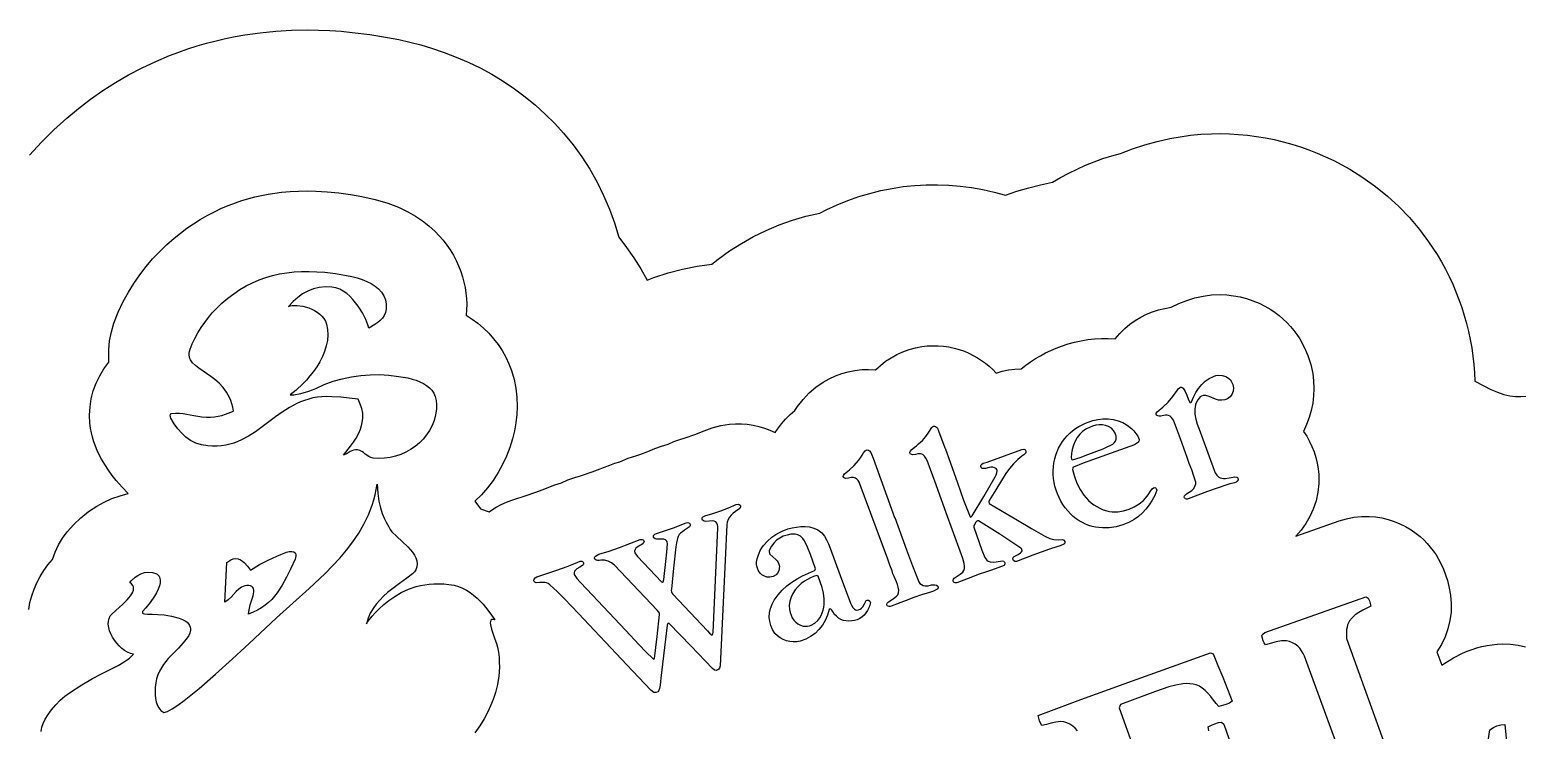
# Model space of a CAD drawing. Extents: x 0 to 500, y 0 to 300.
# Drawn here: x 72.7 to 165.5, y 256.3 to 299.8 of the extents above; entities that cross this region are included whole.
import ezdxf

# ---------------------------------------------------------------- set-up
doc = ezdxf.new("R2010")
doc.units = 0
doc.layers.add('Nível Padrão', color=18, linetype='CONTINUOUS')

msp = doc.modelspace()

# ---------------------------------------------------------------- linework, layer by layer
at = {"layer": 'Nível Padrão'}
for points in [[(72.658, 292.005), (73.39, 292.807), (74.161, 293.574), (74.968, 294.305), (75.692, 294.905), (76.439, 295.474), (77.208, 296.011), (77.999, 296.515), (78.81, 296.985), (79.641, 297.42), (80.49, 297.821), (81.356, 298.187), (81.923, 298.402), (82.495, 298.602), (83.072, 298.786), (83.654, 298.955), (84.24, 299.108), (84.83, 299.245), (85.423, 299.367), (86.02, 299.472), (86.985, 299.608), (87.953, 299.705), (88.925, 299.762), (89.898, 299.781), (90.599, 299.77), (91.299, 299.742), (91.998, 299.694), (92.695, 299.628), (93.793, 299.493), (94.885, 299.317), (95.577, 299.181), (96.264, 299.024), (96.945, 298.845), (97.621, 298.645), (98.392, 298.386), (99.151, 298.095), (99.896, 297.772), (100.628, 297.417), (101.359, 297.021), (102.07, 296.591), (102.76, 296.127), (103.428, 295.631), (104.066, 295.107), (104.678, 294.552), (105.262, 293.969), (105.817, 293.357), (106.4, 292.641), (106.941, 291.895), (107.438, 291.121), (107.891, 290.322), (108.298, 289.498), (108.659, 288.652), (108.972, 287.786), (109.236, 286.901), (109.726, 286.269), (110.185, 285.614), (110.611, 284.938), (111.004, 284.241), (111.417, 284.398), (112.298, 284.687), (113.194, 284.921), (114.102, 285.101), (115.021, 285.225), (115.408, 285.532), (116.117, 286.047), (116.853, 286.518), (117.614, 286.946), (118.397, 287.329), (119.201, 287.667), (120.024, 287.958), (120.864, 288.202), (121.718, 288.398), (122.152, 288.618), (122.804, 288.919), (123.468, 289.188), (124.141, 289.424), (124.823, 289.628), (125.512, 289.799), (126.207, 289.938), (126.908, 290.044), (127.612, 290.117), (128.318, 290.157), (129.026, 290.165), (129.735, 290.139), (130.443, 290.08), (131.148, 289.988), (131.851, 289.863), (132.549, 289.704), (133.241, 289.512), (133.961, 289.76), (134.691, 289.976), (135.429, 290.162), (136.175, 290.317), (136.672, 290.61), (137.178, 290.884), (137.695, 291.139), (138.22, 291.374), (138.754, 291.589), (139.296, 291.783), (139.845, 291.957), (140.4, 292.111), (141.145, 292.396), (141.902, 292.645), (142.67, 292.857), (143.448, 293.032), (144.089, 293.148), (144.735, 293.237), (145.384, 293.298), (146.035, 293.332), (146.599, 293.338), (147.163, 293.325), (147.724, 293.292), (148.283, 293.239), (148.839, 293.167), (149.392, 293.075), (149.941, 292.965), (150.486, 292.835), (151.026, 292.686), (151.56, 292.519), (152.089, 292.332), (152.611, 292.128), (153.126, 291.904), (153.634, 291.663), (154.134, 291.403), (154.626, 291.126), (155.439, 290.615), (156.218, 290.056), (156.96, 289.453), (157.663, 288.806), (158.325, 288.118), (158.945, 287.389), (159.52, 286.623), (160.049, 285.821), (160.313, 285.373), (160.563, 284.917), (160.797, 284.454), (161.015, 283.984), (161.218, 283.508), (161.406, 283.026), (161.577, 282.538), (161.733, 282.046), (161.873, 281.548), (161.996, 281.046), (162.103, 280.54), (162.194, 280.031), (162.269, 279.518), (162.327, 279.003), (162.368, 278.485), (162.392, 277.965), (162.941, 277.676), (163.38, 277.451), (163.796, 277.273), (164.188, 277.14), (164.559, 277.051), (164.91, 277.006), (165.241, 277.001), (165.554, 277.036)], [(72.605, 263.776), (72.683, 264.208), (72.793, 264.631), (72.935, 265.043), (73.107, 265.442), (73.309, 265.828), (73.54, 266.197), (73.799, 266.549), (74.085, 266.882), (74.248, 267.344), (74.455, 267.787), (74.704, 268.208), (74.993, 268.603), (75.401, 269.058), (75.844, 269.477), (76.321, 269.856), (76.829, 270.195), (77.293, 270.452), (77.776, 270.668), (78.275, 270.843), (78.788, 270.975), (78.4, 271.368), (78.04, 271.785), (77.792, 272.106), (77.558, 272.436), (77.336, 272.776), (77.128, 273.124), (76.985, 273.382), (76.857, 273.647), (76.744, 273.918), (76.646, 274.195), (76.563, 274.476), (76.496, 274.762), (76.444, 275.052), (76.408, 275.345), (76.385, 275.858), (76.413, 276.367), (76.491, 276.868), (76.618, 277.358), (76.791, 277.834), (77.012, 278.291), (77.277, 278.726), (77.586, 279.136), (77.572, 279.346), (77.573, 279.911), (77.628, 280.473), (77.736, 281.027), (77.896, 281.569), (78.164, 282.252), (78.48, 282.915), (78.793, 283.481), (79.134, 284.031), (79.503, 284.564), (79.897, 285.077), (80.299, 285.551), (80.723, 286.004), (81.168, 286.436), (81.634, 286.847), (82.022, 287.162), (82.423, 287.461), (82.834, 287.743), (83.257, 288.008), (83.69, 288.256), (84.133, 288.486), (84.585, 288.699), (85.047, 288.893), (85.838, 289.174), (86.645, 289.401), (87.466, 289.575), (88.297, 289.694), (88.829, 289.742), (89.363, 289.771), (89.897, 289.781), (90.431, 289.771), (91.146, 289.73), (91.859, 289.659), (92.581, 289.564), (93.298, 289.44), (94.11, 289.254), (94.908, 289.011), (95.556, 288.76), (96.181, 288.458), (96.625, 288.203), (97.049, 287.918), (97.452, 287.604), (97.832, 287.263), (98.094, 286.995), (98.34, 286.713), (98.568, 286.418), (98.778, 286.111), (98.971, 285.792), (99.145, 285.462), (99.3, 285.122), (99.435, 284.773), (99.54, 284.444), (99.628, 284.11), (99.698, 283.773), (99.75, 283.433), (99.784, 283.09), (99.799, 282.747), (99.797, 282.402), (99.776, 282.057), (100.144, 281.819), (100.496, 281.557), (100.845, 281.26), (101.171, 280.94), (101.472, 280.599), (101.748, 280.237), (101.998, 279.856), (102.22, 279.459), (102.414, 279.045), (102.578, 278.617), (102.736, 278.075), (102.848, 277.522), (102.913, 276.962), (102.931, 276.398), (102.909, 275.889), (102.854, 275.383), (102.768, 274.882), (102.65, 274.386), (102.479, 273.835), (102.271, 273.299), (102.026, 272.78), (101.747, 272.279), (101.434, 271.799), (101.088, 271.342), (100.711, 270.908), (100.303, 270.5), (100.655, 270.023), (101.188, 269.841), (101.331, 269.939), (101.633, 270.128), (101.946, 270.296), (102.271, 270.441), (102.606, 270.562), (103.497, 270.852), (104.03, 271.036), (104.551, 271.239), (104.891, 271.38), (105.278, 271.523), (105.675, 271.637), (106.088, 271.829), (106.517, 271.984), (106.87, 272.086), (107.586, 272.328), (108.69, 272.747), (108.999, 272.863), (109.315, 272.959), (109.83, 273.181), (110.364, 273.352), (110.619, 273.435), (111.053, 273.595), (111.481, 273.772), (111.887, 273.922), (112.304, 274.039), (112.658, 274.204), (113.024, 274.341), (113.359, 274.443), (113.955, 274.645), (114.538, 274.882), (115.036, 275.068), (115.573, 275.204), (116.12, 275.286), (116.486, 275.31), (116.852, 275.308), (117.216, 275.281), (117.577, 275.228), (117.933, 275.151), (118.283, 275.048), (118.626, 274.921), (118.96, 274.769), (119.098, 274.98), (119.334, 275.301), (119.593, 275.602), (119.875, 275.883), (120.179, 276.141), (120.345, 276.392), (120.683, 276.828), (121.062, 277.227), (121.479, 277.586), (121.931, 277.902), (122.302, 278.113), (122.687, 278.291), (123.084, 278.438), (123.491, 278.551), (123.906, 278.631), (124.326, 278.677), (124.751, 278.689), (125.177, 278.665), (125.481, 278.943), (125.805, 279.194), (126.147, 279.418), (126.504, 279.615), (126.876, 279.783), (127.261, 279.922), (127.656, 280.031), (128.06, 280.108), (128.395, 280.148), (128.73, 280.165), (129.065, 280.161), (129.399, 280.135), (129.73, 280.088), (130.058, 280.019), (130.382, 279.929), (130.7, 279.818), (130.978, 279.7), (131.249, 279.566), (131.511, 279.417), (131.763, 279.254), (132.006, 279.076), (132.238, 278.884), (132.46, 278.679), (132.669, 278.461), (133.051, 278.573), (133.44, 278.656), (133.834, 278.71), (134.232, 278.734), (134.516, 278.956), (134.81, 279.165), (135.111, 279.361), (135.421, 279.544), (135.738, 279.714), (136.062, 279.87), (136.393, 280.012), (136.73, 280.14), (137.132, 280.274), (137.539, 280.386), (137.952, 280.476), (138.368, 280.544), (138.787, 280.59), (139.208, 280.614), (139.631, 280.616), (140.054, 280.595), (140.348, 280.931), (140.669, 281.241), (140.979, 281.499), (141.306, 281.731), (141.649, 281.937), (142.006, 282.115), (142.376, 282.267), (142.756, 282.39), (143.146, 282.484), (143.544, 282.548), (144.015, 282.781), (144.502, 282.976), (145.003, 283.131), (145.516, 283.247), (146.049, 283.32), (146.587, 283.338), (147.002, 283.318), (147.413, 283.269), (147.819, 283.192), (148.218, 283.088), (148.609, 282.957), (148.991, 282.799), (149.362, 282.615), (149.721, 282.406), (149.99, 282.226), (150.248, 282.031), (150.494, 281.822), (150.728, 281.6), (150.948, 281.366), (151.156, 281.118), (151.349, 280.859), (151.527, 280.589), (151.803, 280.081), (152.029, 279.55), (152.203, 278.999), (152.323, 278.433), (152.38, 277.972), (152.399, 277.509), (152.382, 277.048), (152.328, 276.591), (152.237, 276.139), (152.111, 275.695), (151.949, 275.261), (151.752, 274.84), (151.95, 274.538), (152.126, 274.224), (152.28, 273.899), (152.41, 273.565), (152.517, 273.223), (152.601, 272.873), (152.66, 272.518), (152.695, 272.158), (152.699, 271.611), (152.644, 271.067), (152.531, 270.533), (152.36, 270.013), (152.153, 269.556), (151.904, 269.121), (151.614, 268.712), (151.287, 268.331), (153.964, 269.278), (154.421, 269.416), (154.888, 269.509), (155.361, 269.557), (155.839, 269.56), (156.233, 269.527), (156.622, 269.465), (157.004, 269.373), (157.378, 269.253), (157.741, 269.105), (158.093, 268.93), (158.431, 268.728), (158.755, 268.5), (158.991, 268.307), (159.216, 268.103), (159.428, 267.886), (159.627, 267.658), (159.812, 267.418), (159.984, 267.168), (160.142, 266.909), (160.285, 266.64), (160.442, 266.292), (160.577, 265.936), (160.688, 265.571), (160.775, 265.2), (160.877, 264.673), (160.922, 264.143), (160.911, 263.614), (160.844, 263.09), (160.722, 262.577), (160.546, 262.078), (160.317, 261.598), (160.036, 261.141), (160.334, 260.312), (160.531, 260.452), (161.063, 260.782), (161.621, 261.065), (161.917, 261.192), (162.218, 261.303), (162.524, 261.398), (162.834, 261.478), (163.148, 261.542), (163.464, 261.59), (163.784, 261.622), (164.105, 261.637), (164.595, 261.627), (165.073, 261.571), (165.537, 261.47)], [(73.388, 256.199), (73.429, 256.477), (73.497, 256.702), (73.626, 256.966), (73.807, 257.254), (74.028, 257.554), (74.281, 257.853), (74.556, 258.138), (74.842, 258.395), (75.13, 258.61), (75.894, 259.095), (76.574, 259.485), (77.176, 259.802), (77.702, 260.066), (78.155, 260.298), (78.539, 260.52), (78.857, 260.751), (78.993, 260.876), (79.114, 261.012), (78.929, 261.054), (78.744, 261.129), (78.563, 261.234), (78.388, 261.363), (78.222, 261.515), (78.068, 261.684), (77.929, 261.867), (77.806, 262.061), (77.704, 262.26), (77.625, 262.463), (77.571, 262.663), (77.546, 262.859), (77.551, 263.046), (77.591, 263.219), (77.667, 263.376), (77.783, 263.513), (78.443, 264.114), (78.718, 264.383), (78.933, 264.632), (79.014, 264.75), (79.074, 264.863), (79.111, 264.972), (79.122, 265.076), (79.107, 265.177), (79.062, 265.273), (78.986, 265.365), (78.877, 265.454), (78.969, 265.555), (79.217, 265.779), (79.386, 265.898), (79.577, 266.002), (79.786, 266.076), (80.007, 266.103), (80.29, 266.081), (80.502, 266.015), (80.583, 265.969), (80.648, 265.913), (80.699, 265.85), (80.736, 265.78), (80.772, 265.619), (80.763, 265.439), (80.716, 265.242), (80.638, 265.035), (80.534, 264.823), (80.413, 264.612), (80.141, 264.211), (79.877, 263.876), (79.674, 263.65), (79.664, 263.597), (79.68, 263.558), (79.722, 263.53), (79.788, 263.512), (79.988, 263.494), (80.267, 263.489), (80.615, 263.477), (81.019, 263.444), (81.47, 263.372), (81.955, 263.243), (82.153, 263.167), (82.312, 263.082), (82.435, 262.989), (82.526, 262.892), (82.588, 262.791), (82.626, 262.688), (82.642, 262.587), (82.641, 262.488), (82.602, 262.305), (82.538, 262.155), (82.451, 262.017), (82.203, 261.7), (81.908, 261.387), (81.589, 261.067), (81.27, 260.727), (80.974, 260.356), (80.843, 260.155), (80.726, 259.943), (80.627, 259.717), (80.549, 259.476), (80.495, 259.218), (80.467, 258.943), (80.461, 258.484), (80.48, 258.26), (80.519, 258.046), (80.585, 257.847), (80.683, 257.665), (80.817, 257.506), (80.993, 257.374), (81.222, 257.452), (81.516, 257.611), (81.867, 257.842), (82.268, 258.136), (83.185, 258.876), (84.202, 259.759), (85.256, 260.711), (86.283, 261.662), (87.999, 263.265), (89.01, 264.179), (90.023, 265.088), (91.006, 266.012), (91.475, 266.487), (91.923, 266.972), (92.346, 267.472), (92.739, 267.988), (93.099, 268.523), (93.421, 269.08), (93.701, 269.66), (93.934, 270.267), (94.032, 270.582), (94.116, 270.904), (94.187, 271.233), (94.243, 271.571), (94.274, 271), (94.345, 270.506), (94.443, 270.086), (94.559, 269.734), (94.679, 269.445), (94.794, 269.213), (94.961, 268.904), (95.047, 268.758), (95.161, 268.61), (95.454, 268.307), (95.793, 267.993), (96.136, 267.668), (96.294, 267.5), (96.436, 267.33), (96.556, 267.156), (96.649, 266.979), (96.709, 266.799), (96.731, 266.615), (96.709, 266.427), (96.637, 266.236), (96.555, 266.117), (96.431, 265.992), (96.082, 265.715), (95.636, 265.397), (95.14, 265.029), (94.887, 264.825), (94.639, 264.604), (94.402, 264.367), (94.182, 264.112), (93.984, 263.838), (93.814, 263.544), (93.678, 263.23), (93.583, 262.893), (93.671, 263.024), (93.932, 263.363), (94.127, 263.585), (94.365, 263.83), (94.645, 264.086), (94.967, 264.344), (95.331, 264.595), (95.736, 264.827), (96.182, 265.032), (96.669, 265.198), (96.928, 265.264), (97.196, 265.316), (97.475, 265.354), (97.764, 265.376), (98.062, 265.382), (98.371, 265.369), (98.69, 265.336), (99.018, 265.283), (99.28, 265.215), (99.533, 265.114), (99.777, 264.986), (100.01, 264.835), (100.231, 264.667), (100.439, 264.486), (100.812, 264.108), (101.118, 263.743), (101.349, 263.431), (101.545, 263.132), (101.432, 263.158), (101.35, 263.148), (101.297, 263.106), (101.268, 263.037), (101.261, 262.944), (101.272, 262.831), (101.338, 262.56), (101.555, 261.946), (101.656, 261.664), (101.72, 261.44), (101.772, 261.119), (101.807, 260.806), (101.825, 260.502), (101.828, 260.207), (101.792, 259.644), (101.709, 259.118), (101.59, 258.633), (101.444, 258.188), (101.282, 257.785), (101.115, 257.426), (100.88, 256.989), (100.607, 256.549), (100.303, 256.11)], [(154.687, 253.018), (151.81, 260.871), (151.734, 261.051), (151.639, 261.218), (151.524, 261.369), (151.391, 261.503), (151.241, 261.619), (151.073, 261.715), (150.889, 261.788), (150.69, 261.837), (150.538, 261.84), (150.381, 261.828), (150.059, 261.769), (149.404, 261.593), (149.348, 261.641), (149.305, 261.7), (149.247, 261.841), (149.162, 262.145), (149.186, 262.204), (149.236, 262.253), (149.35, 262.342), (155.632, 264.565), (155.632, 264.565), (155.709, 264.534), (155.769, 264.477), (155.813, 264.403), (155.846, 264.316), (155.925, 263.987), (155.427, 263.739), (155.188, 263.602), (154.966, 263.448), (154.771, 263.271), (154.611, 263.065), (154.546, 262.95), (154.494, 262.824), (154.454, 262.689), (154.429, 262.542), (154.42, 261.983), (157.979, 252.104)], [(137.72, 256.251), (137.581, 256.404), (137.424, 256.54), (137.25, 256.654), (137.063, 256.742), (136.864, 256.8), (136.656, 256.823), (136.37, 256.789), (136.086, 256.72), (135.798, 256.639), (135.499, 256.575), (135.423, 256.716), (135.361, 256.869), (135.313, 257.029), (135.282, 257.186), (137.924, 258.181), (140.62, 259.163), (145.979, 261.085), (146.138, 261.017), (146.138, 261.017), (146.442, 260.307), (146.736, 259.572), (147.32, 258.093), (147.241, 258.026), (147.149, 257.97), (146.938, 257.883), (146.497, 257.75), (146.323, 257.935), (146.161, 258.15), (145.996, 258.372), (145.813, 258.576), (145.647, 258.756), (145.471, 258.9), (145.286, 259.011), (145.093, 259.092), (144.894, 259.144), (144.688, 259.171), (144.478, 259.177), (144.265, 259.163), (143.831, 259.088), (143.396, 258.969), (142.554, 258.691), (140.398, 257.874), (140.302, 257.661), (141.903, 253.219)], [(145.885, 256.237), (145.836, 256.481), (146.037, 256.585), (146.253, 256.682), (146.469, 256.754), (146.672, 256.784), (146.803, 256.66), (148.452, 251.971)], [(163.221, 255.622), (163.331, 256.31), (163.542, 256.439), (163.763, 256.545), (163.997, 256.615), (164.246, 256.639), (164.45, 254.506)]]:
    msp.add_lwpolyline(points, dxfattribs=at)
for points in [[(90.989, 284.725), (91.652, 284.647), (92.33, 284.535), (92.665, 284.462), (92.991, 284.376), (93.303, 284.276), (93.598, 284.159), (93.87, 284.023), (94.116, 283.869), (94.331, 283.693), (94.511, 283.494), (94.651, 283.271), (94.748, 283.021), (94.795, 282.744), (94.79, 282.438), (94.748, 282.221), (94.672, 282.033), (94.566, 281.871), (94.433, 281.728), (94.278, 281.599), (94.103, 281.479), (93.713, 281.245), (93.663, 281.465), (93.534, 281.795), (93.332, 282.196), (93.063, 282.624), (92.905, 282.837), (92.732, 283.04), (92.546, 283.231), (92.347, 283.403), (92.136, 283.551), (91.913, 283.67), (91.68, 283.755), (91.436, 283.802), (91.028, 283.817), (90.643, 283.78), (90.28, 283.694), (89.937, 283.561), (89.613, 283.384), (89.306, 283.164), (89.015, 282.905), (88.739, 282.609), (88.842, 282.645), (88.967, 282.668), (89.271, 282.671), (89.621, 282.618), (89.991, 282.508), (90.174, 282.433), (90.351, 282.343), (90.518, 282.24), (90.673, 282.122), (90.811, 281.99), (90.929, 281.844), (91.023, 281.684), (91.091, 281.51), (91.161, 281.172), (91.179, 280.831), (91.151, 280.489), (91.081, 280.149), (90.974, 279.814), (90.836, 279.485), (90.672, 279.166), (90.486, 278.858), (90.283, 278.565), (90.07, 278.289), (89.851, 278.031), (89.63, 277.796), (89.206, 277.4), (88.838, 277.12), (88.919, 277.105), (89.067, 277.115), (89.496, 277.198), (89.996, 277.34), (90.231, 277.424), (90.434, 277.513), (90.955, 277.752), (91.501, 277.953), (92.065, 278.115), (92.642, 278.237), (93.226, 278.32), (93.812, 278.364), (94.394, 278.367), (94.966, 278.329), (95.567, 278.259), (96.137, 278.159), (96.405, 278.095), (96.659, 278.018), (96.896, 277.927), (97.114, 277.821), (97.311, 277.698), (97.486, 277.556), (97.634, 277.393), (97.755, 277.209), (97.847, 277), (97.906, 276.766), (97.931, 276.504), (97.919, 276.214), (97.864, 275.863), (97.774, 275.527), (97.649, 275.208), (97.493, 274.907), (97.308, 274.625), (97.096, 274.364), (96.859, 274.125), (96.599, 273.909), (96.32, 273.718), (96.022, 273.553), (95.709, 273.414), (95.383, 273.305), (95.045, 273.225), (94.699, 273.177), (94.346, 273.161), (93.989, 273.179), (93.842, 273.213), (93.717, 273.273), (93.5, 273.436), (93.396, 273.523), (93.284, 273.6), (93.159, 273.659), (93.012, 273.691), (92.886, 273.692), (92.774, 273.672), (92.67, 273.635), (92.572, 273.586), (92.377, 273.47), (92.159, 273.362), (92.579, 273.915), (92.767, 274.171), (92.935, 274.426), (93.081, 274.692), (93.2, 274.977), (93.289, 275.291), (93.345, 275.645), (93.353, 275.815), (93.345, 275.971), (93.289, 276.257), (93.187, 276.536), (93.053, 276.838), (92.512, 276.905), (91.986, 276.958), (91.424, 276.996), (91.113, 277.006), (90.815, 276.995), (90.529, 276.965), (90.253, 276.916), (89.988, 276.851), (89.733, 276.77), (89.486, 276.675), (89.246, 276.568), (88.788, 276.322), (88.35, 276.042), (87.928, 275.741), (87.514, 275.43), (87.101, 275.12), (86.684, 274.822), (86.257, 274.548), (85.811, 274.31), (85.58, 274.207), (85.342, 274.118), (85.096, 274.043), (84.842, 273.984), (84.578, 273.942), (84.305, 273.919), (84.021, 273.916), (83.725, 273.935), (83.328, 274.002), (82.973, 274.117), (82.654, 274.278), (82.367, 274.482), (82.106, 274.725), (81.867, 275.006), (81.644, 275.32), (81.433, 275.666), (81.399, 275.745), (81.386, 275.809), (81.401, 275.898), (81.439, 275.944), (81.461, 275.957), (81.722, 275.98), (81.961, 275.977), (82.186, 275.955), (82.404, 275.919), (82.851, 275.828), (83.362, 275.752), (83.636, 275.732), (83.891, 275.731), (84.133, 275.748), (84.366, 275.784), (84.595, 275.837), (84.826, 275.909), (85.312, 276.107), (85.272, 276.337), (85.218, 276.551), (85.151, 276.752), (85.073, 276.94), (84.888, 277.279), (84.671, 277.574), (84.429, 277.832), (84.172, 278.058), (83.909, 278.259), (83.646, 278.441), (83.161, 278.772), (82.954, 278.933), (82.783, 279.1), (82.656, 279.278), (82.612, 279.373), (82.581, 279.473), (82.567, 279.58), (82.568, 279.693), (82.587, 279.813), (82.624, 279.942), (82.759, 280.28), (82.922, 280.62), (83.108, 280.957), (83.314, 281.287), (83.535, 281.606), (83.767, 281.911), (84.006, 282.196), (84.249, 282.459), (84.601, 282.8), (84.962, 283.111), (85.332, 283.394), (85.712, 283.649), (86.101, 283.876), (86.499, 284.077), (86.906, 284.251), (87.323, 284.4), (87.749, 284.523), (88.184, 284.622), (88.628, 284.696), (89.082, 284.747), (89.545, 284.775), (90.017, 284.78), (90.498, 284.763), (90.989, 284.725)], [(144.282, 277.526), (144.353, 277.431), (144.411, 277.327), (144.502, 277.097), (144.588, 276.86), (144.697, 276.637), (144.725, 276.63), (144.745, 276.646), (144.789, 276.688), (144.925, 276.972), (145.076, 277.248), (145.244, 277.51), (145.434, 277.749), (145.649, 277.958), (145.891, 278.131), (146.164, 278.26), (146.313, 278.306), (146.471, 278.338), (146.697, 278.319), (146.924, 278.247), (147.029, 278.192), (147.124, 278.127), (147.205, 278.051), (147.27, 277.966), (147.357, 277.761), (147.397, 277.548), (147.383, 277.337), (147.355, 277.235), (147.311, 277.137), (147.191, 276.984), (147.037, 276.873), (146.861, 276.805), (146.676, 276.782), (146.581, 276.777), (146.484, 276.788), (146.286, 276.846), (145.888, 277.009), (145.696, 277.063), (145.604, 277.072), (145.515, 277.064), (145.429, 277.037), (145.347, 276.986), (145.269, 276.91), (145.197, 276.804), (145.116, 276.658), (145.057, 276.511), (145.019, 276.362), (144.999, 276.212), (144.996, 276.06), (145.007, 275.907), (145.066, 275.6), (145.159, 275.29), (145.272, 274.98), (145.494, 274.367), (146.199, 272.435), (146.279, 272.273), (146.373, 272.118), (146.432, 272.051), (146.5, 271.996), (146.581, 271.954), (146.676, 271.93), (146.79, 271.917), (146.906, 271.92), (147.141, 271.959), (147.378, 272.001), (147.495, 272.009), (147.612, 272.003), (147.652, 271.975), (147.682, 271.934), (147.704, 271.836), (147.643, 271.755), (147.566, 271.696), (147.478, 271.654), (147.382, 271.624), (147.181, 271.579), (146.994, 271.515), (146.384, 271.315), (145.785, 271.099), (144.601, 270.647), (144.539, 270.629), (144.481, 270.627), (144.429, 270.646), (144.383, 270.691), (144.357, 270.724), (144.348, 270.76), (144.359, 270.836), (144.419, 270.907), (144.491, 270.968), (144.654, 271.068), (144.817, 271.168), (144.89, 271.227), (144.951, 271.297), (145.036, 271.483), (145.064, 271.577), (145.06, 271.678), (144.952, 272.069), (144.811, 272.458), (144.661, 272.844), (144.53, 273.225), (144.11, 274.389), (143.673, 275.534), (143.551, 275.711), (143.475, 275.781), (143.38, 275.833), (143.286, 275.859), (143.188, 275.859), (142.988, 275.816), (142.89, 275.794), (142.796, 275.786), (142.707, 275.801), (142.626, 275.85), (142.607, 275.91), (142.61, 275.965), (142.658, 276.064), (143.016, 276.342), (143.346, 276.653), (143.643, 277.001), (143.9, 277.389), (143.967, 277.48), (144.061, 277.557), (144.115, 277.579), (144.171, 277.584), (144.227, 277.568), (144.282, 277.526)], [(128.899, 275.154), (128.967, 275.101), (129.021, 275.032), (129.096, 274.871), (129.481, 273.815), (129.498, 273.807), (130.264, 271.64), (130.653, 270.572), (131.056, 269.528), (131.094, 269.523), (131.124, 269.539), (131.176, 269.592), (131.898, 270.797), (132.617, 272.024), (132.668, 272.149), (132.712, 272.277), (132.724, 272.404), (132.71, 272.467), (132.681, 272.529), (132.574, 272.587), (132.464, 272.611), (132.351, 272.61), (132.238, 272.592), (132.012, 272.546), (131.901, 272.535), (131.793, 272.546), (131.731, 272.609), (131.715, 272.653), (131.719, 272.704), (131.743, 272.757), (131.778, 272.8), (131.875, 272.862), (132.112, 272.939), (133.19, 273.315), (134.275, 273.726), (134.393, 273.733), (134.449, 273.714), (134.497, 273.67), (134.523, 273.59), (134.514, 273.503), (134.398, 273.392), (134.272, 273.293), (134.144, 273.197), (134.024, 273.093), (133.751, 272.827), (133.503, 272.535), (133.273, 272.222), (133.058, 271.895), (132.65, 271.217), (132.238, 270.55), (132.218, 270.504), (132.216, 270.456), (132.244, 270.365), (133.986, 269.327), (134.856, 268.812), (135.737, 268.305), (135.999, 268.19), (136.26, 268.121), (136.52, 268.099), (136.782, 268.126), (136.875, 268.084), (136.931, 268.01), (136.94, 267.958), (136.931, 267.907), (136.874, 267.831), (136.655, 267.74), (136.434, 267.667), (135.976, 267.518), (134.944, 267.148), (133.941, 266.762), (133.888, 266.756), (133.837, 266.766), (133.749, 266.822), (133.72, 266.865), (133.711, 266.91), (133.731, 267.001), (133.794, 267.065), (133.869, 267.116), (134.034, 267.198), (134.186, 267.29), (134.246, 267.353), (134.288, 267.433), (134.269, 267.525), (134.213, 267.595), (132.903, 268.45), (131.577, 269.289), (131.521, 269.284), (131.474, 269.262), (131.399, 269.177), (131.293, 268.963), (131.289, 268.886), (131.62, 267.937), (131.786, 267.473), (131.972, 267.014), (132.029, 266.927), (132.095, 266.845), (132.18, 266.778), (132.291, 266.736), (132.481, 266.722), (132.675, 266.74), (133.057, 266.805), (133.14, 266.772), (133.175, 266.746), (133.197, 266.711), (133.214, 266.661), (133.211, 266.607), (133.163, 266.514), (132.78, 266.36), (132.392, 266.229), (132.004, 266.104), (131.622, 265.966), (130.927, 265.711), (130.235, 265.432), (130.12, 265.43), (130.064, 265.449), (130.015, 265.488), (129.993, 265.549), (129.993, 265.609), (130.013, 265.667), (130.056, 265.723), (130.244, 265.85), (130.435, 265.964), (130.523, 266.029), (130.6, 266.106), (130.662, 266.2), (130.707, 266.317), (130.705, 266.477), (130.684, 266.63), (130.603, 266.946), (130.045, 268.47), (129.495, 270.002), (128.944, 271.53), (128.381, 273.042), (128.314, 273.182), (128.229, 273.308), (128.118, 273.403), (128.05, 273.434), (127.972, 273.452), (127.812, 273.445), (127.656, 273.409), (127.505, 273.39), (127.431, 273.4), (127.358, 273.431), (127.321, 273.502), (127.317, 273.547), (127.328, 273.593), (127.442, 273.725), (127.579, 273.832), (127.722, 273.937), (127.856, 274.059), (128.091, 274.278), (128.299, 274.529), (128.49, 274.803), (128.675, 275.089), (128.716, 275.129), (128.774, 275.157), (128.838, 275.166), (128.899, 275.154)], [(141.067, 275.025), (141.218, 274.878), (141.353, 274.718), (141.465, 274.541), (141.546, 274.346), (141.546, 274.286), (141.527, 274.225), (141.495, 274.171), (141.452, 274.128), (141.264, 274.008), (138.069, 272.862), (137.471, 272.622), (137.441, 272.595), (137.423, 272.559), (137.413, 272.482), (137.53, 272.043), (137.687, 271.623), (137.884, 271.231), (138.124, 270.873), (138.261, 270.708), (138.409, 270.555), (138.568, 270.413), (138.739, 270.283), (138.922, 270.167), (139.117, 270.066), (139.325, 269.979), (139.545, 269.908), (139.712, 269.871), (139.883, 269.849), (140.232, 269.848), (140.581, 269.9), (140.924, 270.002), (141.25, 270.148), (141.55, 270.334), (141.817, 270.556), (142.04, 270.81), (142.146, 270.958), (142.244, 271.125), (142.361, 271.274), (142.434, 271.329), (142.521, 271.366), (142.569, 271.338), (142.606, 271.296), (142.649, 271.191), (142.517, 270.867), (142.36, 270.563), (142.178, 270.28), (141.973, 270.019), (141.747, 269.781), (141.5, 269.565), (141.234, 269.374), (140.95, 269.207), (140.537, 269.038), (140.116, 268.92), (139.69, 268.856), (139.264, 268.847), (139.052, 268.864), (138.842, 268.897), (138.634, 268.944), (138.429, 269.006), (138.227, 269.085), (138.029, 269.179), (137.835, 269.29), (137.646, 269.417), (137.459, 269.563), (137.282, 269.725), (137.116, 269.902), (136.962, 270.092), (136.821, 270.295), (136.692, 270.508), (136.577, 270.73), (136.476, 270.959), (136.39, 271.195), (136.319, 271.435), (136.265, 271.677), (136.227, 271.922), (136.207, 272.166), (136.205, 272.409), (136.222, 272.649), (136.258, 272.884), (136.307, 273.127), (136.373, 273.362), (136.454, 273.587), (136.55, 273.803), (136.661, 274.009), (136.786, 274.205), (136.925, 274.39), (137.076, 274.564), (137.239, 274.727), (137.415, 274.878), (137.601, 275.017), (137.798, 275.144), (138.006, 275.257), (138.222, 275.358), (138.448, 275.444), (138.682, 275.517), (138.989, 275.582), (139.303, 275.615), (139.618, 275.613), (139.931, 275.576), (140.237, 275.5), (140.531, 275.385), (140.809, 275.227), (141.067, 275.025)], [(138.28, 274.999), (138.06, 274.858), (137.867, 274.678), (137.703, 274.468), (137.569, 274.234), (137.464, 273.985), (137.39, 273.726), (137.346, 273.466), (137.333, 273.213), (137.351, 273.127), (137.377, 273.09), (137.417, 273.071), (137.89, 273.23), (138.367, 273.406), (139.321, 273.768), (139.559, 273.874), (139.8, 273.984), (139.909, 274.051), (140.004, 274.133), (140.08, 274.232), (140.131, 274.354), (140.117, 274.547), (140.06, 274.737), (139.964, 274.907), (139.834, 275.042), (139.654, 275.15), (139.463, 275.218), (139.264, 275.25), (139.062, 275.25), (138.859, 275.222), (138.659, 275.168), (138.465, 275.093), (138.28, 274.999)], [(124.815, 273.636), (124.884, 273.537), (124.94, 273.421), (125.044, 273.174), (126.364, 269.498), (126.386, 269.489), (127.1, 267.493), (127.475, 266.492), (127.867, 265.501), (127.931, 265.4), (128.028, 265.324), (128.142, 265.274), (128.256, 265.253), (128.357, 265.245), (128.46, 265.256), (128.667, 265.302), (128.769, 265.319), (128.868, 265.319), (128.963, 265.294), (129.053, 265.236), (129.07, 265.176), (129.062, 265.121), (129.016, 265.035), (128.782, 264.921), (128.532, 264.829), (128.04, 264.68), (127.56, 264.516), (127.091, 264.337), (126.159, 263.979), (126.093, 263.963), (126.025, 263.962), (125.962, 263.978), (125.913, 264.013), (125.882, 264.093), (125.896, 264.18), (125.983, 264.258), (126.081, 264.327), (126.289, 264.454), (126.389, 264.523), (126.48, 264.603), (126.557, 264.698), (126.615, 264.813), (126.619, 264.987), (126.593, 265.16), (126.544, 265.33), (126.48, 265.499), (126.333, 265.834), (126.265, 266.003), (126.211, 266.172), (126.079, 266.535), (125.943, 266.912), (124.158, 271.691), (124.095, 271.792), (124.024, 271.88), (123.936, 271.943), (123.82, 271.973), (123.742, 271.98), (123.663, 271.971), (123.502, 271.932), (123.345, 271.914), (123.27, 271.932), (123.199, 271.977), (123.182, 272.035), (123.191, 272.093), (123.257, 272.2), (123.563, 272.45), (123.857, 272.725), (124.123, 273.031), (124.243, 273.198), (124.351, 273.375), (124.427, 273.505), (124.532, 273.627), (124.594, 273.669), (124.662, 273.689), (124.736, 273.68), (124.815, 273.636)], [(106.657, 266.702), (106.845, 266.775), (106.939, 266.783), (106.982, 266.764), (107.021, 266.723), (107.048, 266.669), (107.048, 266.612), (107.027, 266.559), (106.991, 266.514), (106.82, 266.404), (106.638, 266.295), (106.56, 266.23), (106.5, 266.154), (106.466, 266.062), (106.464, 265.95), (106.637, 265.703), (106.84, 265.476), (107.262, 265.043), (109.656, 262.505), (110.5, 261.593), (110.928, 261.143), (111.368, 260.705), (111.412, 260.697), (111.451, 260.734), (111.625, 262.095), (111.775, 263.462), (111.761, 263.546), (111.723, 263.616), (111.616, 263.731), (108.967, 266.536), (108.791, 266.68), (108.58, 266.784), (108.352, 266.842), (108.123, 266.847), (108.025, 266.828), (107.93, 266.824), (107.841, 266.845), (107.76, 266.903), (107.733, 266.949), (107.73, 267.001), (107.749, 267.052), (107.786, 267.096), (107.993, 267.206), (108.642, 267.402), (109.292, 267.628), (110.579, 268.117), (110.639, 268.136), (110.699, 268.131), (110.753, 268.107), (110.798, 268.066), (110.813, 268.019), (110.807, 267.971), (110.754, 267.882), (110.675, 267.82), (110.581, 267.765), (110.388, 267.652), (110.308, 267.586), (110.25, 267.507), (110.225, 267.411), (110.241, 267.292), (110.4, 267.07), (111.9, 265.505), (111.951, 265.478), (111.979, 265.478), (111.999, 265.497), (112.041, 265.634), (112.17, 266.768), (112.229, 267.331), (112.259, 267.887), (112.245, 267.959), (112.218, 268.017), (112.133, 268.109), (112.046, 268.14), (111.956, 268.152), (111.772, 268.148), (111.592, 268.152), (111.505, 268.174), (111.424, 268.22), (111.399, 268.248), (111.387, 268.284), (111.402, 268.365), (111.484, 268.451), (111.592, 268.502), (111.84, 268.574), (112.644, 268.85), (113.424, 269.165), (113.535, 269.175), (113.634, 269.134), (113.664, 269.067), (113.674, 268.994), (113.632, 268.923), (113.579, 268.867), (113.451, 268.781), (113.313, 268.706), (113.189, 268.613), (113.082, 268.53), (112.999, 268.429), (112.934, 268.314), (112.886, 268.188), (112.824, 267.922), (112.789, 267.664), (112.648, 266.354), (112.505, 265.043), (112.502, 264.965), (112.513, 264.883), (112.544, 264.804), (112.597, 264.736), (114.751, 262.449), (114.875, 262.316), (115.032, 262.193), (115.069, 262.22), (115.086, 262.259), (115.102, 262.342), (115.391, 268.843), (115.384, 268.941), (115.362, 269.046), (115.323, 269.142), (115.267, 269.216), (115.169, 269.267), (115.066, 269.286), (114.853, 269.272), (114.639, 269.255), (114.537, 269.271), (114.44, 269.318), (114.419, 269.368), (114.413, 269.419), (114.423, 269.466), (114.448, 269.506), (114.589, 269.592), (115.084, 269.745), (115.577, 269.914), (116.063, 270.099), (116.532, 270.297), (116.661, 270.312), (116.722, 270.298), (116.778, 270.259), (116.797, 270.204), (116.795, 270.151), (116.761, 270.053), (116.478, 269.861), (116.343, 269.754), (116.22, 269.637), (116.114, 269.509), (116.03, 269.366), (115.975, 269.208), (115.954, 269.032), (115.838, 266.847), (115.737, 264.654), (115.538, 260.286), (115.489, 260.131), (115.447, 260.067), (115.386, 260.024), (115.336, 260.004), (115.287, 259.998), (115.187, 260.017), (115.062, 260.11), (113.72, 261.516), (112.379, 262.919), (112.326, 262.933), (112.287, 262.915), (112.246, 262.812), (111.862, 259.521), (111.835, 259.308), (111.817, 259.084), (111.776, 258.864), (111.736, 258.759), (111.678, 258.661), (111.552, 258.625), (111.424, 258.631), (111.235, 258.764), (109.744, 260.345), (106.74, 263.522), (105.87, 264.441), (105.425, 264.891), (104.953, 265.321), (104.855, 265.384), (104.755, 265.426), (104.653, 265.45), (104.549, 265.459), (104.337, 265.452), (104.122, 265.437), (104.024, 265.477), (103.987, 265.513), (103.964, 265.569), (103.985, 265.661), (104.043, 265.736), (104.144, 265.804), (105.402, 266.218), (106.039, 266.449), (106.657, 266.702)], [(121.838, 268.548), (122.004, 268.344), (122.138, 268.11), (122.252, 267.856), (122.359, 267.591), (122.986, 265.882), (123.632, 264.176), (123.694, 264.042), (123.77, 263.912), (123.874, 263.805), (123.941, 263.768), (124.021, 263.744), (124.133, 263.753), (124.23, 263.792), (124.313, 263.855), (124.385, 263.936), (124.503, 264.131), (124.601, 264.33), (124.669, 264.356), (124.744, 264.363), (124.821, 264.306), (124.847, 264.265), (124.86, 264.218), (124.824, 264.044), (124.766, 263.876), (124.687, 263.717), (124.589, 263.57), (124.473, 263.436), (124.342, 263.319), (124.197, 263.221), (124.041, 263.145), (123.873, 263.095), (123.703, 263.065), (123.531, 263.055), (123.36, 263.066), (123.195, 263.102), (123.036, 263.161), (122.888, 263.247), (122.752, 263.359), (122.641, 263.475), (122.551, 263.615), (122.463, 263.746), (122.414, 263.799), (122.359, 263.838), (122.307, 263.774), (122.199, 263.425), (122.057, 263.101), (121.88, 262.803), (121.67, 262.534), (121.427, 262.298), (121.152, 262.097), (120.845, 261.934), (120.508, 261.812), (120.294, 261.778), (120.078, 261.772), (119.862, 261.793), (119.651, 261.842), (119.449, 261.916), (119.26, 262.017), (119.088, 262.143), (118.937, 262.294), (118.784, 262.527), (118.676, 262.775), (118.611, 263.034), (118.588, 263.301), (118.606, 263.572), (118.664, 263.841), (118.761, 264.105), (118.897, 264.359), (119.127, 264.691), (119.386, 264.986), (119.671, 265.246), (119.979, 265.477), (120.308, 265.683), (120.655, 265.869), (121.018, 266.039), (121.392, 266.197), (121.435, 266.245), (121.46, 266.304), (121.137, 267.198), (120.967, 267.642), (120.779, 268.053), (120.662, 268.198), (120.52, 268.324), (120.358, 268.417), (120.183, 268.463), (119.932, 268.452), (119.689, 268.406), (119.456, 268.326), (119.238, 268.215), (119.039, 268.075), (118.862, 267.907), (118.713, 267.712), (118.594, 267.493), (118.579, 267.425), (118.578, 267.353), (118.62, 267.211), (118.805, 267.052), (118.986, 266.893), (119.065, 266.805), (119.133, 266.707), (119.184, 266.595), (119.217, 266.467), (119.208, 266.322), (119.172, 266.176), (119.105, 266.044), (119.005, 265.937), (118.823, 265.834), (118.629, 265.786), (118.432, 265.795), (118.24, 265.86), (118.133, 265.928), (118.039, 266.014), (117.96, 266.115), (117.895, 266.228), (117.846, 266.348), (117.813, 266.473), (117.798, 266.599), (117.802, 266.723), (117.835, 266.917), (117.885, 267.102), (117.95, 267.277), (118.029, 267.444), (118.121, 267.603), (118.226, 267.752), (118.469, 268.026), (118.749, 268.265), (119.059, 268.47), (119.391, 268.641), (119.736, 268.78), (120.003, 268.85), (120.275, 268.903), (120.547, 268.934), (120.819, 268.937), (121.086, 268.905), (121.347, 268.834), (121.598, 268.717), (121.838, 268.548)], [(88.613, 267.339), (88.779, 267.373), (88.936, 267.376), (89.065, 267.351), (89.147, 267.301), (89.185, 267.217), (89.192, 267.118), (89.175, 267.011), (89.139, 266.903), (88.879, 266.328), (88.619, 265.786), (88.344, 265.281), (88.04, 264.817), (87.873, 264.603), (87.693, 264.401), (87.499, 264.213), (87.288, 264.038), (87.06, 263.878), (86.812, 263.733), (86.542, 263.604), (86.249, 263.492), (86.288, 263.768), (86.365, 264.06), (86.532, 264.63), (86.576, 264.876), (86.578, 264.982), (86.562, 265.074), (86.526, 265.151), (86.467, 265.21), (86.381, 265.249), (86.266, 265.266), (86.141, 265.263), (86.026, 265.245), (85.921, 265.212), (85.824, 265.167), (85.648, 265.044), (85.488, 264.891), (85.172, 264.547), (84.993, 264.384), (84.787, 264.244), (84.9, 266.698), (85.022, 266.788), (85.151, 266.868), (85.293, 266.924), (85.456, 266.942), (85.617, 266.918), (85.756, 266.866), (85.879, 266.791), (85.988, 266.697), (86.185, 266.468), (86.381, 266.215), (86.945, 266.564), (87.467, 266.844), (88.004, 267.091), (88.613, 267.339)], [(121.532, 265.898), (121.334, 265.83), (121.141, 265.742), (120.779, 265.543), (120.571, 265.393), (120.377, 265.212), (120.202, 265.007), (120.054, 264.782), (119.937, 264.542), (119.859, 264.29), (119.824, 264.033), (119.839, 263.774), (119.876, 263.595), (119.934, 263.425), (120.013, 263.268), (120.112, 263.124), (120.23, 262.998), (120.367, 262.892), (120.521, 262.807), (120.691, 262.747), (120.82, 262.74), (120.948, 262.748), (121.072, 262.772), (121.191, 262.811), (121.413, 262.929), (121.606, 263.099), (121.714, 263.255), (121.803, 263.415), (121.875, 263.579), (121.929, 263.746), (121.967, 263.916), (121.989, 264.088), (121.994, 264.438), (121.951, 264.792), (121.868, 265.147), (121.753, 265.5), (121.615, 265.847), (121.532, 265.898)]]:
    msp.add_lwpolyline(points, close=True, dxfattribs=at)

doc.saveas('drawing.dxf')
